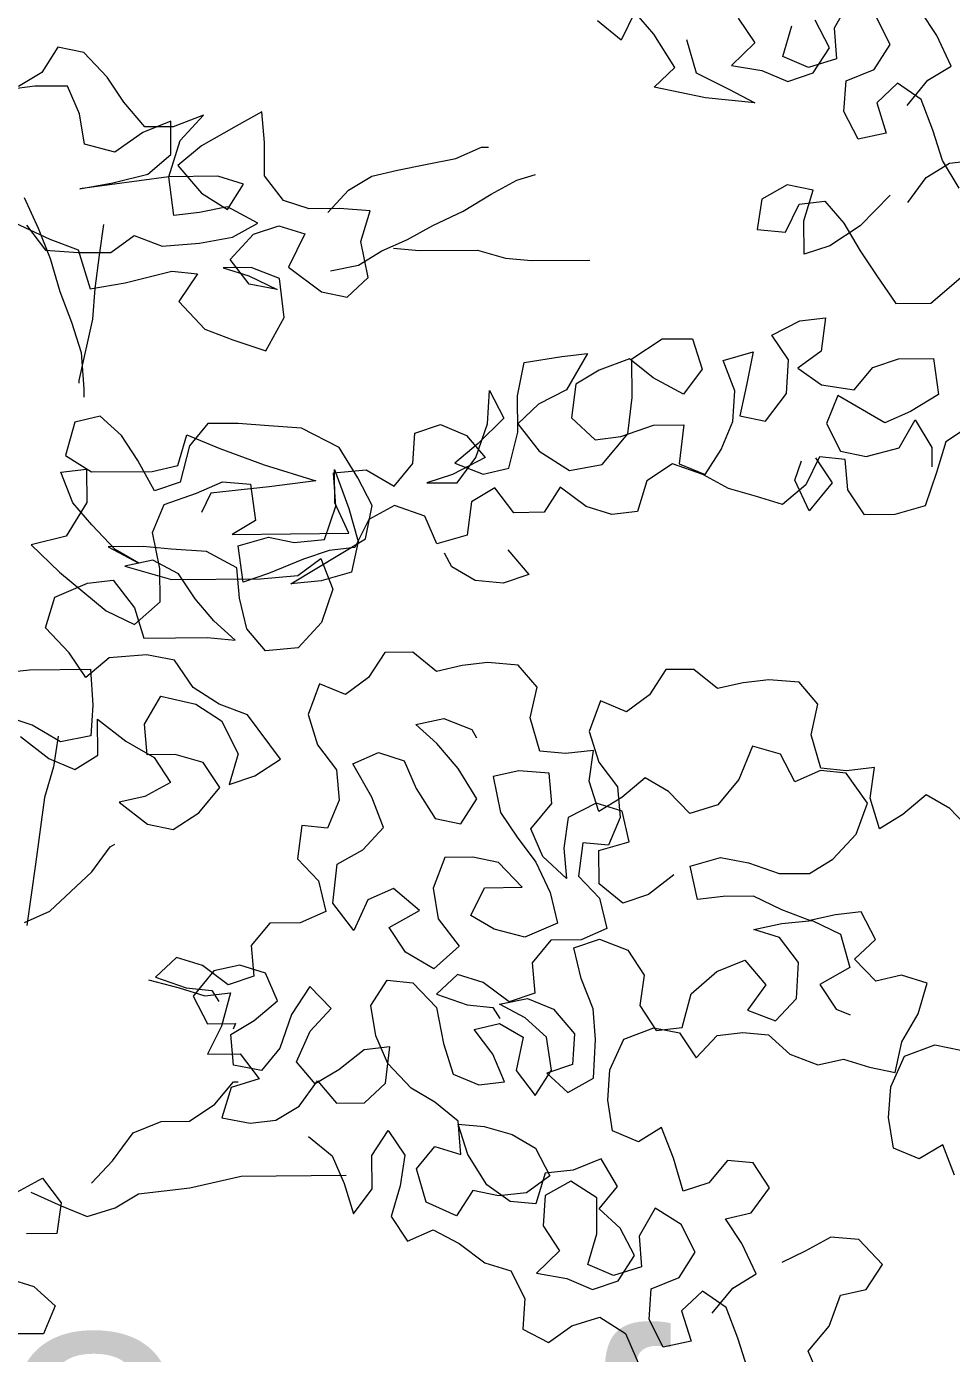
# Model space of a CAD drawing. Header units: millimetres. Extents: x 318905 to 439572, y -5133 to 105868.
# Drawn here: x 389274 to 390023, y 3414 to 4488 of the extents above; entities that cross this region are included whole.
import ezdxf

# ---------------------------------------------------------------- set-up
doc = ezdxf.new("R2010")
doc.units = ezdxf.units.MM
doc.header["$MEASUREMENT"] = 0
doc.layers.add('0_Stylo_No__98', color=154, linetype='Continuous', lineweight=0)
doc.layers.add('INTI_Agencement_Stylo_No__102', color=7, linetype='Continuous', lineweight=0, true_color=0xcccccc)
doc.styles.add('STYLE_GENERE_3', font='')
doc.styles.get('STYLE_GENERE_3').set_extended_font_data('Arial')

# ---------------------------------------------------------------- blocks, each defined once
blk = doc.blocks.new('arbre6[3]', base_point=(388660.4, -726.1))
at = {"layer": 'INTI_Agencement_Stylo_No__102', "linetype": 'Continuous'}
for p, q in [((389940.9, 4509), (389927.8, 4486.4)), ((390011.1, 4480.5), (389997.7, 4500.6)), ((389755.5, 4476.7), (389736.5, 4492.3)), ((389766.7, 4499.3), (389755.5, 4476.7)), ((389781.9, 4481.5), (389766.7, 4499.3)), ((389850.2, 4494.6), (389863.6, 4474.5)), ((389924.1, 4470.6), (389912.6, 4493)), ((389973.3, 4473.3), (389961.8, 4495.7)), ((389799.1, 4454.6), (389781.9, 4481.5)), ((389886.4, 4463.5), (389893.7, 4488.3)), ((389927.8, 4486.4), (389929.9, 4461.7)), ((390022.6, 4455.8), (390011.1, 4480.5)), ((389299.9, 4471), (389286.8, 4450.7)), ((389320.7, 4466.7), (389299.9, 4471)), ((389808.4, 4477.2), (389816.2, 4450.3)), ((389863.6, 4474.5), (389844.8, 4456.3)), ((389911, 4450.2), (389924.1, 4470.6)), ((389960.2, 4453), (389973.3, 4473.3)), ((389339.8, 4446.7), (389320.7, 4466.7)), ((389907.2, 4454.7), (389886.4, 4463.5)), ((389929.9, 4461.7), (389907.2, 4454.7)), ((389286.8, 4450.7), (389268, 4439.2)), ((389353.2, 4426.6), (389339.8, 4446.7)), ((389782.2, 4438.7), (389799.1, 4454.6)), ((389816.2, 4450.3), (389842.8, 4437.1)), ((389844.8, 4456.3), (389869.4, 4452.1)), ((389869.4, 4452.1), (389890.3, 4443.3)), ((389890.3, 4443.3), (389911, 4450.2)), ((389937.6, 4443.8), (389960.2, 4453)), ((390003.8, 4444.4), (390022.6, 4455.8)), ((389281.2, 4439.4), (389260.4, 4436.9)), ((389307.7, 4439.6), (389281.2, 4439.4)), ((389317.3, 4417.2), (389307.7, 4439.6)), ((389823.9, 4430.1), (389782.2, 4438.7)), ((389842.8, 4437.1), (389863.7, 4426)), ((389935.8, 4419), (389937.6, 4443.8)), ((389979.2, 4441.9), (389962.3, 4426)), ((389998.2, 4428.6), (389979.2, 4441.9)), ((389986.9, 4424), (390003.8, 4444.4)), ((389370.3, 4406.5), (389353.2, 4426.6)), ((389863.7, 4426), (389823.9, 4430.1)), ((389962.3, 4426), (389970, 4401.4)), ((390007.8, 4404), (389998.2, 4428.6)), ((389321.3, 4392.5), (389317.3, 4417.2)), ((389417.6, 4416), (389393, 4406.7)), ((389398.8, 4395.5), (389417.6, 4416)), ((389464.8, 4418.7), (389444.1, 4407.2)), ((389466.9, 4394), (389464.8, 4418.7)), ((389947.3, 4396.6), (389935.8, 4419)), ((389391.1, 4411.2), (389368.5, 4402)), ((389393, 4406.7), (389370.3, 4406.5)), ((389391.3, 4384.2), (389391.1, 4411.2)), ((389444.1, 4407.2), (389415.9, 4391.2)), ((390015.6, 4379.3), (390007.8, 4404)), ((389345.9, 4386), (389321.3, 4392.5)), ((389368.5, 4402), (389345.9, 4386)), ((389389.5, 4366.2), (389398.8, 4395.5)), ((389467.1, 4367), (389466.9, 4394)), ((389970, 4401.4), (389947.3, 4396.6)), ((389372.5, 4368.3), (389391.3, 4384.2)), ((389415.9, 4391.2), (389397, 4375.3)), ((389621.8, 4381), (389642.6, 4390.2)), ((389642.6, 4390.2), (389648.3, 4390.2)), ((389397, 4375.3), (389416.1, 4353)), ((389553.8, 4366.8), (389574.6, 4371.5)), ((389574.6, 4371.5), (389597.3, 4376.2)), ((389597.3, 4376.2), (389621.8, 4381)), ((390002.4, 4365.7), (390021.3, 4377.1)), ((390029, 4357), (390015.6, 4379.3)), ((390021.3, 4377.1), (390042, 4379.6)), ((389389.5, 4366.2), (389317.7, 4356.5)), ((389317.7, 4356.5), (389344.2, 4361.3)), ((389344.2, 4361.3), (389372.5, 4368.3)), ((389429.3, 4366.6), (389389.5, 4366.2)), ((389393.5, 4334.8), (389389.5, 4366.2)), ((389450.1, 4360.1), (389429.3, 4366.6)), ((389482.4, 4346.9), (389467.1, 4367)), ((389535, 4355.4), (389553.8, 4366.8)), ((389650.4, 4352), (389671.1, 4363.4)), ((389671.1, 4363.4), (389686.2, 4368.1)), ((389987.4, 4345.3), (390002.4, 4365.7)), ((389416.1, 4353), (389437, 4339.7)), ((389437, 4339.7), (389450.1, 4360.1)), ((389518.1, 4337.2), (389535, 4355.4)), ((389627.8, 4338.3), (389650.4, 4352)), ((389890, 4359.6), (389869.3, 4348.1)), ((389910.8, 4355.3), (389890, 4359.6)), ((389903.4, 4330.5), (389910.8, 4355.3)), ((389973.3, 4351.4), (389948.9, 4326.4)), ((389272.4, 4349.3), (389283.9, 4324.7)), ((389437, 4341.9), (389414.3, 4337.2)), ((389461.7, 4328.7), (389437, 4341.9)), ((389503.2, 4340.3), (389482.4, 4346.9)), ((389527.8, 4340.6), (389503.2, 4340.3)), ((389552.4, 4338.6), (389527.8, 4340.6)), ((389869.3, 4348.1), (389865.6, 4323.4)), ((389888.4, 4321.3), (389899.6, 4343.9)), ((389899.6, 4343.9), (389920.3, 4346.4)), ((389920.3, 4346.4), (389935.6, 4328.5)), ((389264.9, 4329), (389293.4, 4315.8)), ((389414.3, 4337.2), (389393.5, 4334.8)), ((389441, 4317.2), (389461.7, 4328.7)), ((389545, 4313.8), (389552.4, 4338.6)), ((389603.3, 4326.8), (389627.8, 4338.3)), ((389903.6, 4303.5), (389903.4, 4330.5)), ((389935.6, 4328.5), (389949, 4306.2)), ((389274.4, 4326.9), (389289.7, 4306.8)), ((389283.9, 4324.7), (389293.5, 4300.1)), ((389336.8, 4327.5), (389333.2, 4302.7)), ((389342.7, 4305), (389361.5, 4318.7)), ((389361.5, 4318.7), (389384.3, 4309.9)), ((389439.2, 4299.2), (389458, 4319.7)), ((389458, 4319.7), (389478.7, 4326.6)), ((389478.7, 4326.6), (389499.6, 4320.1)), ((389499.6, 4320.1), (389486.5, 4293)), ((389582.6, 4315.4), (389603.3, 4326.8)), ((389865.6, 4323.4), (389888.4, 4321.3)), ((389948.9, 4326.4), (389924.4, 4310.4)), ((389289.7, 4306.8), (389316.2, 4304.8)), ((389293.4, 4315.8), (389316.2, 4307)), ((389316.2, 4307), (389325.9, 4275.6)), ((389384.3, 4309.9), (389414.5, 4312.5)), ((389414.5, 4312.5), (389441, 4317.2)), ((389550.9, 4284.6), (389545, 4313.8)), ((389561.8, 4306.2), (389582.6, 4315.4)), ((389571.3, 4308.5), (389592.1, 4306.5)), ((389592.1, 4306.5), (389639.4, 4306.9)), ((389639.4, 4306.9), (389662.1, 4300.4)), ((389924.4, 4310.4), (389903.6, 4303.5)), ((389293.5, 4300.1), (389301.3, 4273.2)), ((389316.2, 4304.8), (389342.7, 4305)), ((389333.2, 4302.7), (389329.6, 4275.7)), ((389454.5, 4279.2), (389439.2, 4299.2)), ((389543, 4294.7), (389561.8, 4306.2)), ((389662.1, 4300.4), (389682.9, 4298.4)), ((389682.9, 4298.4), (389730.2, 4298.8)), ((389949, 4306.2), (389962.4, 4286.1)), ((390006, 4264), (390043.7, 4295.9)), ((389354.2, 4280.4), (389392, 4289.8)), ((389392, 4289.8), (389412.8, 4287.7)), ((389412.8, 4287.7), (389397.8, 4265.1)), ((389456.3, 4292.7), (389433.6, 4292.4)), ((389433.6, 4292.4), (389454.4, 4285.9)), ((389454.4, 4285.9), (389477.2, 4274.9)), ((389479, 4283.9), (389456.3, 4292.7)), ((389486.5, 4293), (389513.1, 4273)), ((389520.3, 4290), (389543, 4294.7)), ((389962.4, 4286.1), (389977.7, 4263.7)), ((389325.9, 4275.6), (389354.2, 4280.4)), ((389329.6, 4275.7), (389327.9, 4250.9)), ((389477.2, 4274.9), (389454.5, 4279.2)), ((389483, 4252.4), (389479, 4283.9)), ((389534, 4268.7), (389550.9, 4284.6)), ((389301.3, 4273.2), (389310.9, 4248.5)), ((389397.8, 4265.1), (389418.8, 4242.8)), ((389513.1, 4273), (389534, 4268.7)), ((389977.7, 4263.7), (390006, 4264)), ((389310.9, 4248.5), (389318.6, 4223.9)), ((389327.9, 4250.9), (389316.9, 4201.4)), ((389418.8, 4242.8), (389441.5, 4234.1)), ((389468.1, 4225.3), (389483, 4252.4)), ((389877.6, 4238), (389900.2, 4249.5)), ((389900.2, 4249.5), (389921, 4251.9)), ((389921, 4251.9), (389917.4, 4224.9)), ((389441.5, 4234.1), (389468.1, 4225.3)), ((389764.2, 4218.9), (389788.7, 4234.9)), ((389788.7, 4234.9), (389813.3, 4235.1)), ((389813.3, 4235.1), (389821, 4210.5)), ((389891, 4217.9), (389877.6, 4238)), ((389318.6, 4223.9), (389320.7, 4194.6)), ((389707.5, 4220.6), (389728.2, 4223.1)), ((389728.2, 4223.1), (389711.4, 4193.7)), ((389838, 4217.4), (389862.5, 4224.4)), ((389862.5, 4224.4), (389857.1, 4197.4)), ((389917.4, 4224.9), (389898.6, 4211.2)), ((389671.7, 4188.8), (389677.2, 4215.8)), ((389677.2, 4215.8), (389707.5, 4220.6)), ((389762.3, 4218.9), (389737.8, 4209.7)), ((389781.4, 4203.4), (389762.3, 4218.9)), ((389764.4, 4187.5), (389764.2, 4218.9)), ((389821, 4210.5), (389806, 4190.1)), ((389847.6, 4192.8), (389838, 4217.4)), ((389889.3, 4190.9), (389891, 4217.9)), ((389898.6, 4211.2), (389917.6, 4197.9)), ((389944.1, 4193.7), (389959.1, 4211.8)), ((389959.1, 4211.8), (389979.9, 4218.8)), ((389979.9, 4218.8), (390008.2, 4219.1)), ((390008.2, 4219.1), (390012.2, 4189.9)), ((389316.9, 4201.4), (389316.9, 4199.1)), ((389737.8, 4209.7), (389719, 4198.3)), ((389806, 4190.1), (389781.4, 4203.4)), ((389320.7, 4194.6), (389320.8, 4187.9)), ((389647.3, 4166.1), (389649, 4193.1)), ((389649, 4193.1), (389660.5, 4170.7)), ((389671.9, 4159.6), (389671.7, 4188.8)), ((389711.4, 4193.7), (389688.8, 4182.2)), ((389719, 4198.3), (389715.4, 4171.2)), ((389845.9, 4168), (389847.6, 4192.8)), ((389857.1, 4197.4), (389851.6, 4172.6)), ((389872.4, 4168.3), (389889.3, 4190.9)), ((389917.6, 4197.9), (389944.1, 4193.7)), ((389930.9, 4189.1), (389921.6, 4166.5)), ((389968.9, 4167), (389930.9, 4189.1)), ((390012.2, 4189.9), (389989.6, 4176.2)), ((389688.8, 4182.2), (389671.9, 4166.3)), ((389760.9, 4158.2), (389764.4, 4187.5)), ((389313.4, 4167.6), (389306, 4140.5)), ((389334.1, 4172.3), (389313.4, 4167.6)), ((389351.3, 4156.7), (389334.1, 4172.3)), ((389660.5, 4170.7), (389639.8, 4150.3)), ((389715.4, 4171.2), (389734.4, 4153.4)), ((389836.6, 4145.4), (389845.9, 4168)), ((389851.6, 4172.6), (389872.4, 4168.3)), ((389989.6, 4176.2), (389968.9, 4167)), ((389980.4, 4146.8), (389993.5, 4169.5)), ((389993.5, 4169.5), (390006.8, 4147.1)), ((389364.6, 4136.6), (389351.3, 4156.7)), ((389396.8, 4132.4), (389404.2, 4157.2)), ((389404.2, 4157.2), (389430.8, 4146.3)), ((389421.2, 4166.4), (389406.2, 4148.3)), ((389445.8, 4166.6), (389421.2, 4166.4)), ((389470.4, 4164.6), (389445.8, 4166.6)), ((389496.9, 4162.6), (389470.4, 4164.6)), ((389527.3, 4147.2), (389496.9, 4162.6)), ((389587, 4134), (389588.7, 4158.8)), ((389588.7, 4158.8), (389609.5, 4165.7)), ((389609.5, 4165.7), (389630.3, 4156.9)), ((389630.3, 4156.9), (389645.6, 4139.1)), ((389638, 4139), (389647.3, 4166.1)), ((389664.6, 4130.3), (389671.9, 4159.6)), ((389671.9, 4166.3), (389689.1, 4144)), ((389740.2, 4133.2), (389760.9, 4158.2)), ((389755.2, 4155.9), (389781.6, 4165.1)), ((389781.6, 4165.1), (389806.2, 4165.4)), ((389806.2, 4165.4), (389802.6, 4133.9)), ((389921.6, 4166.5), (389933.1, 4144.1)), ((390038.9, 4165.4), (390018.2, 4151.7)), ((389406.2, 4148.3), (389398.8, 4119)), ((389430.8, 4146.3), (389466.8, 4133.1)), ((389542.6, 4122.6), (389527.3, 4147.2)), ((389639.8, 4150.3), (389621, 4134.3)), ((389734.4, 4153.4), (389755.2, 4155.9)), ((389953.9, 4139.8), (389980.4, 4146.8)), ((390006.8, 4147.1), (390007, 4131.4)), ((390018.2, 4151.7), (390010.8, 4126.9)), ((389306, 4140.5), (389326.9, 4127.3)), ((389378.1, 4112), (389364.6, 4136.6)), ((389645.6, 4139.1), (389619.2, 4125.3)), ((389623, 4118.6), (389638, 4139)), ((389689.1, 4144), (389713.8, 4128.5)), ((389823.5, 4125.1), (389836.6, 4145.4)), ((389896, 4120.6), (389901.6, 4136.3)), ((389916.1, 4139.5), (389904.9, 4116.9)), ((389912.9, 4138.7), (389926.3, 4118.6)), ((389936.9, 4137.4), (389916.1, 4139.5)), ((389933.1, 4144.1), (389953.9, 4139.8)), ((389939, 4112.7), (389936.9, 4137.4)), ((389302.3, 4127), (389323.1, 4129.5)), ((389311.9, 4102.4), (389302.3, 4127)), ((389323.1, 4129.5), (389323.3, 4102.5)), ((389326.9, 4127.3), (389376.1, 4127.7)), ((389376.1, 4127.7), (389396.8, 4132.4)), ((389466.8, 4133.1), (389508.5, 4120)), ((389522.7, 4126.6), (389549.2, 4129.1)), ((389524.8, 4099.7), (389522.7, 4126.6)), ((389523.8, 4102.2), (389523.6, 4129.2)), ((389523.6, 4129.2), (389535.2, 4097.8)), ((389549.2, 4129.1), (389572, 4115.9)), ((389572, 4115.9), (389587, 4134)), ((389619.2, 4125.3), (389598.4, 4118.4)), ((389621, 4134.3), (389643.8, 4125.6)), ((389643.8, 4125.6), (389664.6, 4130.3)), ((389713.8, 4128.5), (389740.2, 4133.2)), ((389797, 4133.8), (389776.3, 4120.1)), ((389821.6, 4125.1), (389797, 4133.8)), ((389802.6, 4133.9), (389823.5, 4125.1)), ((389842.5, 4114), (389821.6, 4125.1)), ((390010.8, 4126.9), (390001.5, 4099.8)), ((389398.8, 4119), (389378.1, 4112)), ((389412.1, 4110.1), (389432.9, 4119.3)), ((389432.9, 4119.3), (389455.6, 4117.3)), ((389470.7, 4115.2), (389448, 4112.7)), ((389455.6, 4117.3), (389459.6, 4088.1)), ((389508.5, 4120), (389470.7, 4115.2)), ((389554.1, 4100.2), (389542.6, 4122.6)), ((389598.4, 4118.4), (389623, 4118.6)), ((389653.3, 4114.4), (389634.5, 4103)), ((389668.6, 4094.3), (389653.3, 4114.4)), ((389706.3, 4114.9), (389693.2, 4094.6)), ((389727.2, 4099.4), (389706.3, 4114.9)), ((389776.3, 4120.1), (389768.9, 4095.3)), ((389865.2, 4107.5), (389842.5, 4114)), ((389904.9, 4116.9), (389886.1, 4100.9)), ((389907.6, 4095.9), (389896, 4120.6)), ((389926.3, 4118.6), (389907.6, 4095.9)), ((389385.7, 4100.8), (389412.1, 4110.1)), ((389423.5, 4110.2), (389416, 4094.4)), ((389448, 4112.7), (389423.5, 4110.2)), ((389634.5, 4103), (389630.9, 4076)), ((389886.1, 4100.9), (389865.2, 4107.5)), ((389952.4, 4092.6), (389939, 4112.7)), ((389323.3, 4102.5), (389306.4, 4075.3)), ((389327.2, 4084.5), (389311.9, 4102.4)), ((389376.4, 4078.3), (389385.7, 4100.8)), ((389515.5, 4072.6), (389524.8, 4099.7)), ((389535.3, 4077.6), (389523.8, 4102.2)), ((389535.2, 4097.8), (389542.9, 4070.9)), ((389548.6, 4073.2), (389554.1, 4100.2)), ((389572.1, 4100.1), (389551.4, 4088.7)), ((389596.7, 4091.4), (389572.1, 4100.1)), ((389693.2, 4094.6), (389668.6, 4094.3)), ((389748.1, 4092.9), (389727.2, 4099.4)), ((389768.9, 4095.3), (389748.1, 4092.9)), ((389977, 4092.8), (389952.4, 4092.6)), ((390001.5, 4099.8), (389977, 4092.8)), ((389346.2, 4064.5), (389327.2, 4084.5)), ((389459.6, 4088.1), (389440.7, 4076.6)), ((389551.4, 4088.7), (389540.2, 4066.1)), ((389606.4, 4069), (389596.7, 4091.4)), ((389306.4, 4075.3), (389278.1, 4068.3)), ((389382.3, 4049.1), (389376.4, 4078.3)), ((389440.7, 4076.6), (389535.3, 4077.6)), ((389445.6, 4067.4), (389470.1, 4074.4)), ((389470.1, 4074.4), (389491, 4070.1)), ((389488.3, 4036.6), (389548.6, 4073.2)), ((389491, 4070.1), (389515.5, 4072.6)), ((389542.9, 4070.9), (389537.4, 4046.1)), ((389630.9, 4076), (389606.4, 4069)), ((389278.1, 4068.3), (389301, 4046.1)), ((389368.9, 4067), (389340.5, 4066.7)), ((389340.5, 4066.7), (389365.2, 4053.4)), ((389365.2, 4053.4), (389346.2, 4064.5)), ((389391.6, 4064.9), (389368.9, 4067)), ((389420, 4063), (389391.6, 4064.9)), ((389444.7, 4049.7), (389420, 4063)), ((389449.6, 4038.2), (389445.6, 4067.4)), ((389519.4, 4063.6), (389498.6, 4056.7)), ((389540.2, 4066.1), (389519.4, 4063.6)), ((389618.5, 4050.4), (389612.7, 4061.6)), ((389663.8, 4064.3), (389680.9, 4044.2)), ((389376.6, 4055.8), (389353.9, 4051.1)), ((389353.9, 4051.1), (389391.8, 4040.2)), ((389397.4, 4044.7), (389376.6, 4055.8)), ((389382.5, 4022.1), (389382.3, 4049.1)), ((389446.8, 4025), (389444.7, 4049.7)), ((389498.6, 4056.7), (389470.3, 4045.2)), ((389493.9, 4043.4), (389512.7, 4057.1)), ((389512.7, 4057.1), (389522.4, 4032.5)), ((389637.4, 4039.3), (389618.5, 4050.4)), ((389301, 4046.1), (389339, 4014.9)), ((389323.7, 4037.3), (389344.5, 4039.7)), ((389344.5, 4039.7), (389361.7, 4017.4)), ((389391.8, 4040.2), (389463.7, 4040.9)), ((389410.8, 4024.6), (389397.4, 4044.7)), ((389470.3, 4045.2), (389449.6, 4038.2)), ((389463.7, 4040.9), (389493.9, 4043.4)), ((389512.9, 4039.1), (389488.3, 4036.6)), ((389537.4, 4046.1), (389512.9, 4039.1)), ((389660.2, 4037.3), (389637.4, 4039.3)), ((389680.9, 4044.2), (389660.2, 4037.3)), ((389297.3, 4025.8), (389323.7, 4037.3)), ((389522.4, 4032.5), (389513.1, 4005.4)), ((389289.9, 4001), (389297.3, 4025.8)), ((389361.7, 4017.4), (389369.4, 3992.8)), ((389361.8, 4003.9), (389382.5, 4022.1)), ((389426.1, 4006.8), (389410.8, 4024.6)), ((389452.6, 4000.3), (389446.8, 4025)), ((389339, 4014.9), (389361.8, 4003.9)), ((389443.2, 3991.2), (389426.1, 4006.8)), ((389309, 3980.9), (389289.9, 4001)), ((389467.9, 3982.5), (389452.6, 4000.3)), ((389513.1, 4005.4), (389494.3, 3985)), ((389369.4, 3992.8), (389420.5, 3993.3)), ((389420.5, 3993.3), (389443.2, 3991.2)), ((389494.3, 3985), (389467.9, 3982.5)), ((389322.4, 3960.8), (389309, 3980.9)), ((389341.2, 3976.7), (389322.4, 3960.8)), ((389371.4, 3979.3), (389341.2, 3976.7)), ((389394.1, 3975), (389371.4, 3979.3)), ((389409.4, 3952.7), (389394.1, 3975)), ((389564.3, 3981.2), (389551.2, 3960.8)), ((389587, 3981.4), (389564.3, 3981.2)), ((389606.1, 3965.8), (389587, 3981.4)), ((389254.2, 3964.6), (389276.9, 3967.1)), ((389276.9, 3967.1), (389326.1, 3967.6)), ((389326.1, 3967.6), (389328.2, 3938.4)), ((389626.8, 3970.5), (389606.1, 3965.8)), ((389647.6, 3973), (389626.8, 3970.5)), ((389672.2, 3971), (389647.6, 3973)), ((389687.5, 3953.1), (389672.2, 3971)), ((389791.7, 3967.3), (389778.6, 3946.9)), ((389814.4, 3967.5), (389791.7, 3967.3)), ((389833.4, 3951.9), (389814.4, 3967.5)), ((389430.3, 3939.4), (389409.4, 3952.7)), ((389511.6, 3955.9), (389502.3, 3931.1)), ((389532.4, 3947.1), (389511.6, 3955.9)), ((389551.2, 3960.8), (389532.4, 3947.1)), ((389682, 3928.4), (389687.5, 3953.1)), ((389854.2, 3956.6), (389833.4, 3951.9)), ((389875, 3959.1), (389854.2, 3956.6)), ((389899.6, 3957.1), (389875, 3959.1)), ((389914.8, 3939.2), (389899.6, 3957.1)), ((389369.9, 3923.1), (389383, 3945.7)), ((389383, 3945.7), (389411.4, 3939.2)), ((389738.9, 3942), (389729.6, 3917.2)), ((389759.8, 3933.2), (389738.9, 3942)), ((389778.6, 3946.9), (389759.8, 3933.2)), ((389279.1, 3922.2), (389252.6, 3930.9)), ((389328.2, 3938.4), (389326.5, 3913.6)), ((389411.4, 3939.2), (389432.3, 3925.9)), ((389453.1, 3930.6), (389430.3, 3939.4)), ((389502.3, 3931.1), (389510, 3906.4)), ((389909.3, 3914.5), (389914.8, 3939.2)), ((389301.9, 3908.9), (389279.1, 3922.2)), ((389332.2, 3898), (389332, 3927.2)), ((389332, 3927.2), (389354.9, 3909.4)), ((389372, 3898.3), (389369.9, 3923.1)), ((389432.3, 3925.9), (389445.7, 3899.1)), ((389479.8, 3894.9), (389453.1, 3930.6)), ((389589.3, 3922.9), (389612, 3927.7)), ((389606.5, 3907.4), (389589.3, 3922.9)), ((389612, 3927.7), (389634.8, 3918.9)), ((389689.7, 3901.4), (389682, 3928.4)), ((389269.7, 3913.1), (389292.5, 3895.3)), ((389300, 3913.4), (389296.4, 3888.6)), ((389326.5, 3913.6), (389301.9, 3908.9)), ((389354.9, 3909.4), (389377.7, 3896.1)), ((389634.8, 3918.9), (389638.6, 3912.2)), ((389729.6, 3917.2), (389737.4, 3892.5)), ((389917.1, 3887.6), (389909.3, 3914.5)), ((389394.7, 3898.6), (389372, 3898.3)), ((389417.4, 3892), (389394.7, 3898.6)), ((389445.7, 3899.1), (389438.3, 3874.3)), ((389510, 3906.4), (389525.3, 3886.3)), ((389538.5, 3891), (389559.2, 3900.2)), ((389559.2, 3900.2), (389580.1, 3893.6)), ((389623.6, 3887.3), (389606.5, 3907.4)), ((389710.6, 3899.4), (389689.7, 3901.4)), ((389733.3, 3901.9), (389710.6, 3899.4)), ((389729.6, 3877.1), (389733.3, 3901.9)), ((389861.9, 3905.4), (389850.7, 3878.3)), ((389884.6, 3898.9), (389861.9, 3905.4)), ((389896.1, 3876.5), (389884.6, 3898.9)), ((389296.4, 3888.6), (389289, 3863.8)), ((389292.5, 3895.3), (389313.4, 3886.5)), ((389313.4, 3886.5), (389332.2, 3898)), ((389377.7, 3896.1), (389391, 3876)), ((389430.8, 3871.9), (389417.4, 3892)), ((389459.1, 3881.2), (389479.8, 3894.9)), ((389553.8, 3864.1), (389538.5, 3891)), ((389580.1, 3893.6), (389589.7, 3871.2)), ((389737.4, 3892.5), (389752.6, 3872.5)), ((389960.6, 3888), (389937.9, 3885.5)), ((389957, 3863.2), (389960.6, 3888)), ((389438.3, 3874.3), (389459.1, 3881.2)), ((389525.3, 3886.3), (389527.3, 3861.6)), ((389638.9, 3862.7), (389623.6, 3887.3)), ((389672.8, 3885.5), (389652.1, 3880.8)), ((389652.1, 3880.8), (389657.9, 3851.7)), ((389697.4, 3883.5), (389672.8, 3885.5)), ((389699.5, 3858.8), (389697.4, 3883.5)), ((389737.4, 3852.4), (389729.6, 3877.1)), ((389775, 3879.8), (389756.2, 3863.9)), ((389794, 3868.7), (389775, 3879.8)), ((389850.7, 3878.3), (389833.8, 3857.9)), ((389916.9, 3885.7), (389896.1, 3876.5)), ((389937.7, 3883.6), (389916.9, 3885.7)), ((389937.9, 3885.5), (389917.1, 3887.6)), ((389954.9, 3859.1), (389937.7, 3883.6)), ((389391, 3876), (389370.3, 3864.6)), ((389413.9, 3851.5), (389430.8, 3871.9)), ((389589.7, 3871.2), (389605, 3846.7)), ((389752.6, 3872.5), (389754.7, 3847.7)), ((389811.2, 3850.9), (389794, 3868.7)), ((389289, 3863.8), (389281.8, 3809.8)), ((389370.3, 3864.6), (389349.5, 3859.9)), ((389349.5, 3859.9), (389372.4, 3842.1)), ((389527.3, 3861.6), (389518, 3839.1)), ((389563.4, 3839.5), (389553.8, 3864.1)), ((389625.8, 3842.4), (389638.9, 3862.7)), ((389682.6, 3838.4), (389699.5, 3858.8)), ((389735.4, 3859.2), (389712.8, 3847.7)), ((389756.3, 3852.6), (389735.4, 3859.2)), ((389756.2, 3863.9), (389737.4, 3852.4)), ((389833.8, 3857.9), (389811.2, 3850.9)), ((389945.6, 3834.2), (389954.9, 3859.1)), ((389964.7, 3838.5), (389957, 3863.2)), ((390002.4, 3865.9), (389983.6, 3850)), ((390021.4, 3854.8), (390002.4, 3865.9)), ((389393.2, 3837.8), (389413.9, 3851.5)), ((389605, 3846.7), (389625.8, 3842.4)), ((389657.9, 3851.7), (389671.3, 3831.6)), ((389712.8, 3847.7), (389709.2, 3822.9)), ((389754.7, 3847.7), (389745.4, 3825.2)), ((389762.1, 3827.9), (389756.3, 3852.6)), ((389983.6, 3850), (389964.7, 3838.5)), ((390038.5, 3837), (390021.4, 3854.8)), ((389372.4, 3842.1), (389393.2, 3837.8)), ((389497.2, 3841.1), (389493.6, 3814.1)), ((389518, 3839.1), (389497.2, 3841.1)), ((389546.5, 3821.3), (389563.4, 3839.5)), ((389692.2, 3816), (389682.6, 3838.4)), ((389926.8, 3813.8), (389945.6, 3834.2)), ((389327.2, 3803.5), (389342.2, 3823.8)), ((389342.2, 3823.8), (389346, 3826.1)), ((389671.3, 3831.6), (389686.6, 3811.5)), ((389724.6, 3827.2), (389721, 3800.2)), ((389745.4, 3825.2), (389724.6, 3827.2)), ((389737.6, 3821), (389762.1, 3827.9)), ((389493.6, 3814.1), (389510.8, 3796.3)), ((389525.8, 3809.9), (389546.5, 3821.3)), ((389612.8, 3815.2), (389603.5, 3790.4)), ((389635.5, 3815.5), (389612.8, 3815.2)), ((389656.3, 3811.2), (389635.5, 3815.5)), ((389711.3, 3798.2), (389692.2, 3816)), ((389709.2, 3822.9), (389711.3, 3798.2)), ((389737.8, 3794), (389737.6, 3821)), ((389811.5, 3808.2), (389836, 3815.2)), ((389836, 3815.2), (389858.7, 3810.9)), ((389908, 3802.4), (389926.8, 3813.8)), ((389281.8, 3809.8), (389274.6, 3760.2)), ((389293.4, 3771.7), (389327.2, 3803.5)), ((389522.2, 3778.4), (389525.8, 3809.9)), ((389675.4, 3791.1), (389656.3, 3811.2)), ((389686.6, 3811.5), (389698.1, 3786.8)), ((389817.3, 3781.3), (389811.5, 3808.2)), ((389858.7, 3810.9), (389883.4, 3802.2)), ((389883.4, 3802.2), (389908, 3802.4)), ((389510.8, 3796.3), (389516.6, 3771.6)), ((389645.1, 3790.8), (389675.4, 3791.1)), ((389721, 3800.2), (389738.1, 3782.4)), ((389756.8, 3778.4), (389737.8, 3794)), ((389798.3, 3801.3), (389777.6, 3785.4)), ((389550.6, 3780.9), (389539.4, 3756.1)), ((389571.3, 3790.1), (389550.6, 3780.9)), ((389592.3, 3772.3), (389571.3, 3790.1)), ((389603.5, 3790.4), (389607.5, 3765.7)), ((389633.9, 3768.2), (389645.1, 3790.8)), ((389698.1, 3786.8), (389704, 3762.2)), ((389738.1, 3782.4), (389744, 3757.7)), ((389777.6, 3785.4), (389756.8, 3778.4)), ((389838.1, 3783.7), (389817.3, 3781.3)), ((389862.7, 3784), (389838.1, 3783.7)), ((389885.5, 3772.9), (389862.7, 3784)), ((389272.7, 3762.5), (389293.4, 3771.7)), ((389516.6, 3771.6), (389495.9, 3762.4)), ((389539.4, 3756.1), (389522.2, 3778.4)), ((389567.8, 3758.6), (389592.3, 3772.3)), ((389908.2, 3764.2), (389885.5, 3772.9)), ((389949.8, 3771.3), (389929, 3768.9)), ((389961.3, 3748.9), (389949.8, 3771.3)), ((389471.3, 3762.1), (389456.3, 3744)), ((389495.9, 3762.4), (389471.3, 3762.1)), ((389607.5, 3765.7), (389624.6, 3743.4)), ((389652.9, 3757.2), (389633.9, 3768.2)), ((389704, 3762.2), (389677.6, 3750.7)), ((389862.9, 3757), (389885.6, 3761.7)), ((389885.6, 3761.7), (389910.1, 3764.2)), ((389929, 3768.9), (389908.2, 3764.2)), ((389910.1, 3764.2), (389932.9, 3753.2)), ((389581.2, 3738.5), (389567.8, 3758.6)), ((389677.6, 3750.7), (389652.9, 3757.2)), ((389698.6, 3748.3), (389683.6, 3730.1)), ((389723.2, 3748.5), (389698.6, 3748.3)), ((389717.3, 3742.1), (389738.1, 3749)), ((389744, 3757.7), (389723.2, 3748.5)), ((389738.1, 3749), (389760.9, 3740.2)), ((389883.7, 3750.4), (389862.9, 3757)), ((389899, 3730.3), (389883.7, 3750.4)), ((389932.9, 3753.2), (389940.7, 3726.3)), ((389944.4, 3733), (389961.3, 3748.9)), ((389456.3, 3744), (389458.3, 3719.3)), ((389604, 3725.2), (389581.2, 3738.5)), ((389624.6, 3743.4), (389604, 3725.2)), ((389723.2, 3717.4), (389717.3, 3742.1)), ((389760.9, 3740.2), (389774.2, 3720.1)), ((389395.8, 3734.4), (389378.9, 3718.5)), ((389416.7, 3727.9), (389395.8, 3734.4)), ((389437.6, 3712.3), (389416.7, 3727.9)), ((389446.9, 3728.2), (389426.1, 3723.5)), ((389467.8, 3721.6), (389446.9, 3728.2)), ((389683.6, 3730.1), (389685.7, 3705.4)), ((389832.9, 3723), (389855.5, 3732.2)), ((389855.5, 3732.2), (389872.7, 3712.1)), ((389897.3, 3701.1), (389899, 3730.3)), ((389961.5, 3715.2), (389944.4, 3733)), ((389373.2, 3716.2), (389397.9, 3709.7)), ((389378.9, 3718.5), (389403.5, 3709.8)), ((389426.1, 3723.5), (389409.3, 3703.1)), ((389458.3, 3719.3), (389437.6, 3712.3)), ((389477.4, 3699.2), (389467.8, 3721.6)), ((389623.1, 3720.5), (389606.2, 3704.6)), ((389644, 3714), (389623.1, 3720.5)), ((389732.8, 3692.7), (389723.2, 3717.4)), ((389774.2, 3720.1), (389770.6, 3695.4)), ((389812.2, 3704.8), (389832.9, 3723)), ((389940.7, 3726.3), (389916.2, 3712.5)), ((389982.3, 3719.9), (389961.5, 3715.2)), ((390003.2, 3713.4), (389982.3, 3719.9)), ((389397.9, 3709.7), (389418.7, 3703.2)), ((389403.5, 3709.8), (389424.4, 3707.7)), ((389418.7, 3703.2), (389439.5, 3705.6)), ((389424.4, 3707.7), (389430.1, 3698.8)), ((389439.5, 3705.6), (389432.1, 3678.6)), ((389503.8, 3710.7), (389488.8, 3688.1)), ((389520.9, 3692.9), (389503.8, 3710.7)), ((389553.1, 3695.5), (389566.2, 3715.9)), ((389566.2, 3715.9), (389587, 3713.8)), ((389587, 3713.8), (389606.1, 3693.8)), ((389664.9, 3698.5), (389644, 3714)), ((389685.7, 3705.4), (389664.9, 3698.5)), ((389872.7, 3712.1), (389857.7, 3691.7)), ((389916.2, 3712.5), (389929.5, 3692.4)), ((389995.8, 3688.6), (390003.2, 3713.4)), ((389409.3, 3703.1), (389420.8, 3680.7)), ((389458.6, 3683.3), (389477.4, 3699.2)), ((389557, 3670.8), (389553.1, 3695.5)), ((389606.2, 3704.6), (389630.9, 3695.9)), ((389630.9, 3695.9), (389651.7, 3693.8)), ((389657.1, 3696.5), (389679.8, 3701.2)), ((389678, 3685.5), (389657.1, 3696.5)), ((389679.8, 3701.2), (389700.7, 3692.4)), ((389770.6, 3695.4), (389784, 3675.3)), ((389804.8, 3677.7), (389812.2, 3704.8)), ((389880.4, 3682.9), (389897.3, 3701.1)), ((389488.8, 3688.1), (389479.5, 3661)), ((389504, 3674.8), (389520.9, 3692.9)), ((389606.1, 3693.8), (389611.9, 3664.6)), ((389651.7, 3693.8), (389657.4, 3684.9)), ((389695.1, 3669.9), (389678, 3685.5)), ((389700.7, 3692.4), (389717.8, 3672.4)), ((389734.9, 3668), (389732.8, 3692.7)), ((389857.7, 3691.7), (389880.4, 3682.9)), ((389929.5, 3692.4), (389940.9, 3688)), ((389982.7, 3666), (389995.8, 3688.6)), ((389420.8, 3680.7), (389443.5, 3680.9)), ((389432.1, 3678.6), (389420.9, 3656)), ((389439.7, 3671.9), (389458.6, 3683.3)), ((389443.5, 3680.9), (389441.6, 3676.4)), ((389492.9, 3649.9), (389504, 3674.8)), ((389636.5, 3676.1), (389657.2, 3680.8)), ((389651.7, 3656), (389636.5, 3676.1)), ((389657.2, 3680.8), (389676.2, 3669.7)), ((389757.6, 3668.3), (389782.1, 3677.5)), ((389782.1, 3677.5), (389802.9, 3673.2)), ((389784, 3675.3), (389804.8, 3677.7)), ((389802.9, 3673.2), (389816.3, 3653.1)), ((389833.2, 3671.2), (389854, 3673.7)), ((389854, 3673.7), (389874.8, 3671.7)), ((389441.8, 3647.2), (389439.7, 3671.9)), ((389566.7, 3648.4), (389557, 3670.8)), ((389611.9, 3664.6), (389619.7, 3639.9)), ((389676.2, 3669.7), (389670.7, 3642.7)), ((389699.1, 3643), (389695.1, 3669.9)), ((389717.8, 3672.4), (389716.1, 3647.6)), ((389733.2, 3636.5), (389734.9, 3668)), ((389746.4, 3643.4), (389757.6, 3668.3)), ((389816.3, 3653.1), (389833.2, 3671.2)), ((389874.8, 3671.7), (389892, 3656.1)), ((389977.2, 3641.2), (389982.7, 3666)), ((389984.9, 3654.4), (390009.4, 3663.6)), ((390009.4, 3663.6), (390030.3, 3659.3)), ((389420.9, 3656), (389447.4, 3656.2)), ((389447.4, 3656.2), (389462.7, 3636.1)), ((389479.5, 3661), (389464.5, 3642.9)), ((389547.7, 3659.5), (389527, 3643.5)), ((389568.4, 3661.9), (389547.7, 3659.5)), ((389564.9, 3632.6), (389568.4, 3661.9)), ((389661.3, 3633.6), (389651.7, 3656)), ((389892, 3656.1), (389914.7, 3647.3)), ((389914.7, 3647.3), (389935.5, 3652)), ((389935.5, 3652), (389956.4, 3645.5)), ((389973.7, 3629.5), (389984.9, 3654.4)), ((389464.5, 3642.9), (389441.8, 3647.2)), ((389508.1, 3632.1), (389492.9, 3649.9)), ((389527, 3643.5), (389508.1, 3632.1)), ((389585.7, 3628.4), (389566.7, 3648.4)), ((389670.7, 3642.7), (389686, 3622.6)), ((389686, 3622.6), (389699.1, 3643)), ((389716.1, 3647.6), (389695.3, 3640.7)), ((389744.7, 3618.7), (389746.4, 3643.4)), ((389956.4, 3645.5), (389977.2, 3641.2)), ((389426.9, 3615.6), (389441.9, 3633.7)), ((389462.7, 3636.1), (389440, 3629.2)), ((389441.9, 3633.7), (389445.7, 3633.7)), ((389495, 3614), (389510, 3634.4)), ((389510, 3634.4), (389525.3, 3616.5)), ((389548, 3616.7), (389564.9, 3632.6)), ((389619.7, 3639.9), (389640.5, 3631.1)), ((389640.5, 3631.1), (389661.3, 3633.6)), ((389695.3, 3640.7), (389712.5, 3625.1)), ((389712.5, 3625.1), (389733.2, 3636.5)), ((389440, 3629.2), (389432.6, 3604.4)), ((389604.7, 3617.3), (389585.7, 3628.4)), ((389972, 3604.8), (389973.7, 3629.5)), ((389406.2, 3601.9), (389426.9, 3615.6)), ((389476.2, 3602.5), (389495, 3614)), ((389525.3, 3616.5), (389548, 3616.7)), ((389623.7, 3601.7), (389604.7, 3617.3)), ((389748.6, 3594), (389744.7, 3618.7)), ((389360.8, 3592.4), (389383.5, 3601.6)), ((389383.5, 3601.6), (389406.2, 3601.9)), ((389432.6, 3604.4), (389455.4, 3600.1)), ((389455.4, 3600.1), (389476.2, 3602.5)), ((389625.8, 3574.8), (389623.7, 3601.7)), ((389631.5, 3574.8), (389623.7, 3599.5)), ((389623.7, 3599.5), (389644.6, 3597.4)), ((389976, 3580.1), (389972, 3604.8)), ((389344, 3569.8), (389360.8, 3592.4)), ((389502.7, 3589.3), (389521.8, 3573.8)), ((389553.9, 3574.1), (389567, 3594.4)), ((389567, 3594.4), (389580.4, 3574.3)), ((389644.6, 3597.4), (389667.3, 3590.9)), ((389667.3, 3590.9), (389686.3, 3579.9)), ((389769.5, 3585.2), (389748.6, 3594)), ((389788.3, 3596.6), (389769.5, 3585.2)), ((389798, 3572), (389788.3, 3596.6)), ((389589.9, 3563.2), (389604.9, 3581.3)), ((389604.9, 3581.3), (389625.8, 3574.8)), ((389686.3, 3579.9), (389697.8, 3557.5)), ((389996.8, 3571.3), (389976, 3580.1)), ((390015.7, 3582.7), (389996.8, 3571.3)), ((390025.3, 3558.1), (390015.7, 3582.7)), ((389327.1, 3551.6), (389344, 3569.8)), ((389521.8, 3573.8), (389531.4, 3551.4)), ((389554.1, 3547.1), (389553.9, 3574.1)), ((389580.4, 3574.3), (389576.8, 3549.6)), ((389646.8, 3550.2), (389631.5, 3574.8)), ((389739.3, 3571.4), (389716.7, 3562.2)), ((389752.7, 3549), (389739.3, 3571.4)), ((389805.7, 3545.1), (389798, 3572)), ((389841.5, 3570.1), (389826.5, 3552)), ((389862.3, 3568.1), (389841.5, 3570.1)), ((389875.7, 3548), (389862.3, 3568.1)), ((389266.6, 3544.3), (389287.3, 3555.7)), ((389287.3, 3555.7), (389302.6, 3535.6)), ((389406.6, 3547.9), (389448.1, 3557.3)), ((389448.1, 3557.3), (389533.2, 3558.1)), ((389597.7, 3536.3), (389589.9, 3563.2)), ((389697.8, 3557.5), (389679, 3543.8)), ((389694, 3559.7), (389686.6, 3534.9)), ((389716.7, 3562.2), (389694, 3559.7)), ((389277.9, 3544.4), (389302.6, 3533.4)), ((389365, 3543), (389406.6, 3547.9)), ((389531.4, 3551.4), (389539.1, 3526.7)), ((389539.1, 3526.7), (389554.1, 3547.1)), ((389576.8, 3549.6), (389569.4, 3524.8)), ((389635.5, 3545.6), (389622.4, 3525.3)), ((389656.3, 3541.3), (389635.5, 3545.6)), ((389665.8, 3536.9), (389646.8, 3550.2)), ((389714.9, 3553.2), (389694.1, 3541.7)), ((389735.8, 3539.9), (389714.9, 3553.2)), ((389737.7, 3530.9), (389752.7, 3549)), ((389826.5, 3552), (389805.7, 3545.1)), ((389860.7, 3527.6), (389875.7, 3548)), ((389302.6, 3535.6), (389299, 3510.9)), ((389302.6, 3533.4), (389323.5, 3524.6)), ((389346.1, 3531.6), (389365, 3543)), ((389622.4, 3525.3), (389597.7, 3536.3)), ((389679, 3543.8), (389656.3, 3541.3)), ((389686.6, 3534.9), (389665.8, 3536.9)), ((389694.1, 3541.7), (389692.4, 3517)), ((389736, 3510.6), (389735.8, 3539.9)), ((389323.5, 3524.6), (389346.1, 3531.6)), ((389569.4, 3524.8), (389582.8, 3504.7)), ((389754.8, 3515.3), (389737.7, 3530.9)), ((389783.1, 3531.3), (389770, 3508.7)), ((389804, 3518.1), (389783.1, 3531.3)), ((389839.9, 3522.9), (389860.7, 3527.6)), ((389853.3, 3502.8), (389839.9, 3522.9)), ((389582.8, 3504.7), (389603.5, 3513.8)), ((389603.5, 3513.8), (389624.4, 3502.8)), ((389692.4, 3517), (389705.8, 3496.9)), ((389766.4, 3493), (389754.8, 3515.3)), ((389815.5, 3495.7), (389804, 3518.1)), ((389299, 3510.9), (389274.4, 3510.6)), ((389624.4, 3502.8), (389645.3, 3487.3)), ((389728.6, 3485.8), (389736, 3510.6)), ((389770, 3508.7), (389772.1, 3484)), ((389864.8, 3478.2), (389853.3, 3502.8)), ((389925.1, 3508), (389904.4, 3496.6)), ((389947.9, 3506), (389925.1, 3508)), ((389966.9, 3485.9), (389947.9, 3506)), ((389705.8, 3496.9), (389687, 3478.7)), ((389753.2, 3472.6), (389766.4, 3493)), ((389802.4, 3475.3), (389815.5, 3495.7)), ((389904.4, 3496.6), (389885.6, 3487.4)), ((389645.3, 3487.3), (389666.2, 3480.7)), ((389666.2, 3480.7), (389677.7, 3458.4)), ((389749.4, 3477), (389728.6, 3485.8)), ((389772.1, 3484), (389749.4, 3477)), ((389953.8, 3465.6), (389966.9, 3485.9)), ((389259.5, 3474.5), (389280.4, 3468)), ((389687, 3478.7), (389711.6, 3474.4)), ((389711.6, 3474.4), (389732.5, 3465.6)), ((389732.5, 3465.6), (389753.2, 3472.6)), ((389779.8, 3466.1), (389802.4, 3475.3)), ((389846, 3466.7), (389864.8, 3478.2)), ((389280.4, 3468), (389297.5, 3452.4)), ((389677.7, 3458.4), (389676, 3433.6)), ((389778.1, 3441.4), (389779.8, 3466.1)), ((389821.4, 3464.3), (389804.5, 3448.4)), ((389840.4, 3451), (389821.4, 3464.3)), ((389829.1, 3446.3), (389846, 3466.7)), ((389923.8, 3436), (389933, 3460.9)), ((389933, 3460.9), (389953.8, 3465.6)), ((389297.5, 3452.4), (389288.2, 3429.8)), ((389804.5, 3448.4), (389812.2, 3423.7)), ((389850, 3426.3), (389840.4, 3451)), ((389715.7, 3436.2), (389738.3, 3443.2)), ((389738.3, 3443.2), (389759.2, 3429.9)), ((389789.6, 3419), (389778.1, 3441.4)), ((389288.2, 3429.8), (389265.5, 3429.6)), ((389676, 3433.6), (389696.8, 3422.6)), ((389696.8, 3422.6), (389715.7, 3436.2)), ((389759.2, 3429.9), (389778.4, 3385.1)), ((389857.8, 3401.7), (389850, 3426.3)), ((389906.9, 3415.6), (389923.8, 3436)), ((389812.2, 3423.7), (389789.6, 3419)), ((389916.5, 3393.2), (389906.9, 3415.6))]:
    blk.add_line(p, q, dxfattribs=at)
blk = doc.blocks.new('Cotation_3', base_point=(388552.5, 0))
at = {"layer": '0_Stylo_No__98', "insert": (388552.5, 3169.3), "char_height": 200, "attachment_point": 7, "style": 'STYLE_GENERE_3'}
blk.add_mtext('\\A1;{\\pql;\\fArial|b0|i0|c0|p34;217,48ngf}', dxfattribs=at)

msp = doc.modelspace()

# ---------------------------------------------------------------- block references
at = {"color": 154, "linetype": 'Continuous', "lineweight": 0}
msp.add_blockref('Cotation_3', (388552.492, 0.002), dxfattribs=at)
at = {"layer": 'INTI_Agencement_Stylo_No__102', "linetype": 'Continuous'}
msp.add_blockref('arbre6[3]', (388660.431, -726.071), dxfattribs=at)

doc.saveas('drawing.dxf')
